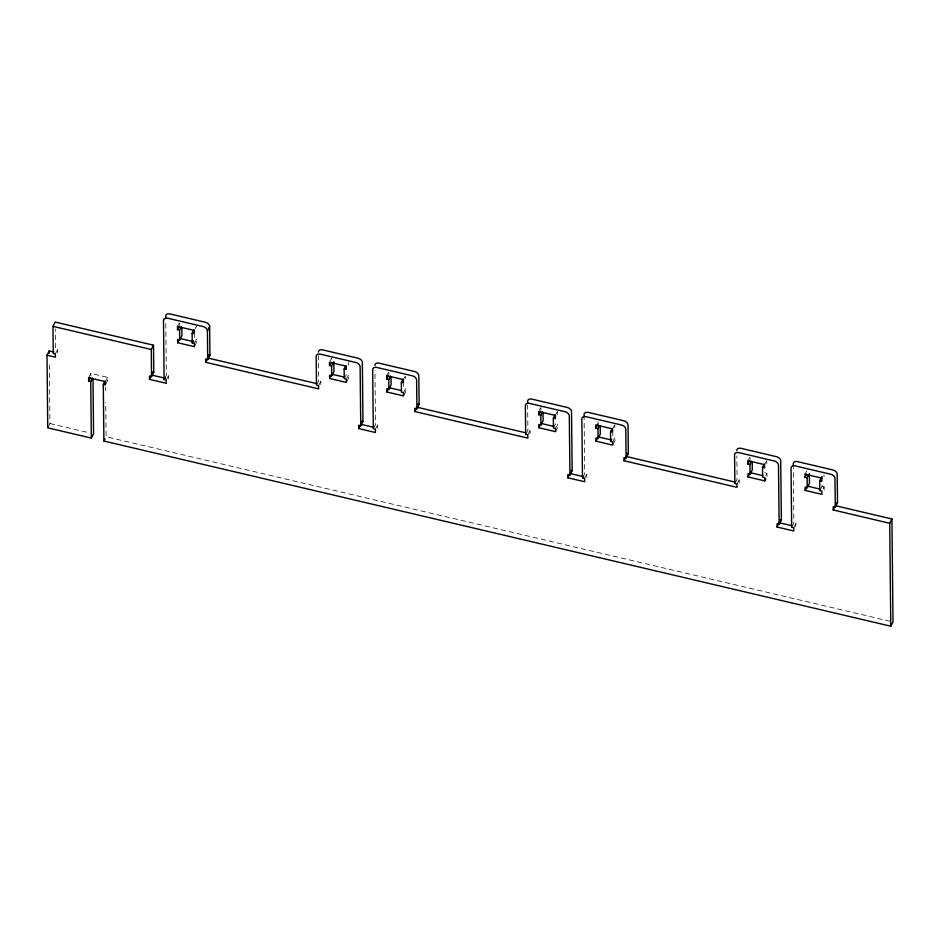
<?xml version="1.0" encoding="UTF-8"?>
<svg xmlns="http://www.w3.org/2000/svg" width="940" height="940" viewBox="0 0 940 940"><rect width="100%" height="100%" fill="white"/><g stroke="black" fill="none" stroke-linecap="round" stroke-linejoin="round"><path stroke-width="0.7" stroke-dasharray="4.7 3.53" d="M55.331 353.934L57.551 349.656L55.46 349.163L55.249 328.847M48.316 426.748L49.985 423.541L49.362 364.544M88.619 377.715L90.839 373.427L107.583 377.375L107.606 380.618L105.95 383.837M105.362 381.652L107.583 377.375M177.46 326.474L179.129 323.254M165.217 377.398L166.333 375.248L165.757 321.116M166.204 380.03L168.425 375.741L166.333 375.248M194.756 329.341L196.425 326.121L196.46 329.376M194.333 343.406L196.554 339.129L194.463 338.635L194.416 334.452M194.921 345.591L196.589 342.372L196.554 339.129M317.05 384.061L318.719 380.853L318.46 355.72M330.034 361.171L331.691 357.952L331.726 361.207M318.589 385.623L320.81 381.335L318.719 380.853M344.252 378.691L346.472 374.402L346.449 371.617M346.343 379.184L348.564 374.896L346.472 374.402M346.93 381.358L348.599 378.15L348.564 374.896M386.646 375.695L388.314 372.487M373.85 427.7L375.518 424.481L374.954 370.348M375.389 429.263L377.61 424.974L375.518 424.481M403.389 379.631L405.046 376.423M403.519 392.638L405.739 388.361L403.648 387.868L403.613 383.685M404.106 394.823L405.774 391.604L405.739 388.361M526.236 433.293L527.904 430.073L527.645 404.952M539.219 410.404L540.324 408.254M527.775 434.856L529.995 430.567L527.904 430.073M555.399 415.41L557.056 412.202M553.437 427.923L555.658 423.635L555.634 420.85M555.528 428.417L557.749 424.128L555.658 423.635M555.563 431.66L557.784 427.383L557.749 424.128M583.035 476.921L584.704 473.713L584.128 418.347M584.574 478.484L586.795 474.207L584.704 473.713M612.575 428.863L614.243 425.656M612.704 441.87L614.925 437.582L612.833 437.088L612.798 432.917M613.291 444.044L614.96 440.837L614.925 437.582M735.421 482.514L737.089 479.306L736.843 455.971M748.405 459.625L749.509 457.486M736.96 484.088L739.181 479.799L737.089 479.306M764.584 464.642L766.241 461.423M765.83 475.499L766.934 473.361L764.843 472.867L764.819 470.082M805.028 474.16L806.684 470.94M792.22 526.153L793.889 522.946L793.313 467.568M793.76 527.716L795.98 523.427L793.889 522.946M820.361 489.54L822.018 486.321L821.995 483.536M823.005 488.953L824.11 486.814L822.018 486.321M795.487 526.564L795.98 523.427M106.96 380.465L107.606 380.618M49.985 423.541L88.113 432.518M890.145 621.258L106.114 436.748L105.75 402.543M823.992 474.9L824.016 477.062M824.11 486.814L824.145 490.069M766.805 460.353L766.84 463.608M766.934 473.361L766.97 476.603M750.073 457.498L750.096 459.672M739.181 479.799L739.216 483.054M614.795 424.586L614.831 427.829M598.063 421.731L598.087 423.893M586.795 474.207L586.83 477.45M557.62 411.121L557.655 414.376M540.876 407.185L540.911 410.439M529.995 430.567L530.031 433.822M405.622 376.435L405.645 378.597M388.878 372.498L388.902 374.661M377.61 424.974L377.645 428.229M348.435 361.9L348.458 365.143M320.81 381.335L320.846 384.589M179.693 323.266L179.716 325.44M168.425 375.741L168.46 378.996M105.597 387.21L105.633 390.746M90.839 373.427L90.875 376.071M57.551 349.656L57.587 352.899"/><path stroke-width="1.41" d="M92.978 378.35L93.565 433.798L91.344 438.087L47.764 427.829L47 355.214L55.366 357.188L55.331 353.934L53.239 353.44L52.957 326.356L55.178 322.068L153.49 345.203L153.784 372.299L151.563 376.588L149.46 376.094L149.495 379.337L166.239 383.285L166.204 380.03L164.112 379.537L163.489 320.481A4.441 3.055 27.4 0 1 167.637 318.214L203.204 326.579A4.441 3.055 27.4 0 1 207.423 330.821L207.716 359.538L205.625 359.045L205.66 362.288L318.625 388.878L318.589 385.623L316.498 385.13L316.193 356.413A4.441 3.055 27.4 0 1 320.34 354.145L355.907 362.523A4.441 3.055 27.4 0 1 360.126 366.753L360.748 425.808L358.657 425.315L358.68 428.57L375.424 432.506L375.389 429.263L373.298 428.769L372.675 369.702A4.441 3.055 27.4 0 1 376.822 367.446L412.39 375.812A4.441 3.055 27.4 0 1 416.608 380.042L416.902 408.759L414.81 408.265L414.846 411.52L527.81 438.099L527.775 434.856L525.683 434.362L525.378 405.645A4.441 3.055 27.4 0 1 529.537 403.378L565.093 411.744A4.441 3.055 27.4 0 1 569.311 415.985L569.934 475.041L567.842 474.547L567.878 477.802L584.61 481.738L584.574 478.484L582.483 477.99L581.86 418.935A4.441 3.055 27.4 0 1 586.008 416.667L621.575 425.033A4.441 3.055 27.4 0 1 625.793 429.274L626.087 457.991L623.995 457.498L624.031 460.753L736.995 487.331L736.96 484.088L734.868 483.595L734.563 454.878A4.441 3.055 27.4 0 1 738.723 452.61L774.278 460.976A4.441 3.055 27.4 0 1 778.496 465.206L779.119 524.273L777.028 523.78L777.063 527.035L793.795 530.971L793.76 527.716L791.668 527.222L791.045 468.167A4.441 3.055 27.4 0 1 795.193 465.899L830.76 474.265A4.441 3.055 27.4 0 1 834.979 478.507L835.284 507.224L833.181 506.731L833.216 509.974L889.698 523.274L891.919 518.986L835.437 505.697L833.216 509.974M47 355.214L49.221 350.937L53.932 352.042M92.414 378.244L90.745 381.464L88.654 380.97L90.322 377.751M891.919 518.986L893 621.939L890.779 626.216L103.894 441.036L103.294 384.413L104.963 381.205M103.894 441.036L104.998 438.898M151.563 376.588L151.27 349.492L153.49 345.203M149.495 379.337L151.716 375.06L165.322 378.256M181.255 327.002L179.587 330.21L177.496 329.717L179.164 326.509M193.805 329.952L192.136 333.171L192.242 342.924L194.333 343.406L194.368 346.66L177.637 342.724L179.857 338.435L193.805 341.725M177.637 342.724L177.601 339.469L179.693 339.963L181.913 335.686L181.831 327.32M164.112 379.537L165.217 377.398M192.242 342.924L193.358 340.774M207.423 330.821L209.643 326.532A4.441 3.055 27.4 0 0 205.425 322.291L169.858 313.925A4.441 3.055 27.4 0 0 165.71 316.193L165.734 318.648M205.66 362.288L207.881 358.011L316.604 383.59M207.716 359.538L209.937 355.25L209.643 326.532M333.265 362.77L331.597 365.989L329.505 365.495L331.174 362.276M345.814 365.731L344.146 368.938L344.252 378.691L346.343 379.184L346.378 382.439L329.646 378.491L331.867 374.214L344.416 377.163M329.646 378.491L329.611 375.248L331.703 375.741L333.923 371.453L333.818 361.7M358.68 428.57L360.901 424.281L373.462 427.242M360.748 425.808L362.969 421.531L362.346 362.464A4.441 3.055 27.4 0 0 358.128 358.234L322.573 349.868A4.441 3.055 27.4 0 0 318.413 352.136M390.441 376.223L388.772 379.443L386.681 378.949L388.349 375.73M402.99 379.184L401.333 382.392L401.427 392.145L403.519 392.638L403.554 395.893L386.822 391.957L389.043 387.668L401.591 390.617M386.822 391.957L386.787 388.702L388.878 389.195L391.099 384.906L391.017 376.552M414.846 411.52L416.514 408.312M416.902 408.759L419.123 404.482L418.829 375.765A4.441 3.055 27.4 0 0 414.611 371.523L379.043 363.157A4.441 3.055 27.4 0 0 374.896 365.425M542.451 412.002L540.782 415.21L538.691 414.716L540.359 411.509M555 414.951L553.331 418.171L553.437 427.923L555.528 428.417L555.563 431.66L538.832 427.724L540.5 424.516M538.832 427.724L538.796 424.481L540.888 424.962L543.109 420.685L543.026 412.319M567.878 477.802L569.534 474.582M569.934 475.041L572.154 470.752L571.532 411.697A4.441 3.055 27.4 0 0 567.313 407.466L531.758 399.089A4.441 3.055 27.4 0 0 527.598 401.356L527.622 403.154M599.626 425.456L597.957 428.675L595.866 428.182L598.087 423.893M612.175 428.405L610.518 431.625L610.612 441.377L612.704 441.87L612.739 445.125L596.007 441.177L597.676 437.97M596.007 441.177L595.972 437.934L598.063 438.428L600.284 434.139L600.202 425.785M610.612 441.377L611.729 439.238M624.031 460.753L626.252 456.464L734.974 482.055M626.087 457.991L628.308 453.703L628.014 424.986A4.441 3.055 27.4 0 0 623.796 420.756L588.229 412.39A4.441 3.055 27.4 0 0 584.081 414.646L584.104 417.113M751.636 461.235L749.967 464.442L747.876 463.949L749.544 460.741M765.865 478.754L764.749 480.892L748.017 476.956L750.238 472.667L762.786 475.628M748.017 476.956L747.982 473.701L750.073 474.195L752.294 469.918L752.212 461.552M764.749 480.892L764.714 477.638L762.622 477.156L762.516 467.403L764.185 464.184M777.063 527.035L779.272 522.135M779.119 524.273L781.34 519.985L780.717 460.929A4.441 3.055 27.4 0 0 776.499 456.687L740.943 448.321A4.441 3.055 27.4 0 0 736.784 450.589M808.811 474.688L807.143 477.896L805.051 477.403L806.72 474.195M819.704 480.857L821.795 481.351L821.924 476.568L819.704 480.857L819.798 490.61L821.889 491.103L821.924 494.346L805.192 490.41L807.413 486.121L819.962 489.082M805.192 490.41L805.157 487.155L807.249 487.649L809.469 483.372L809.375 473.619M835.284 507.224L837.505 502.935L837.199 474.218A4.441 3.055 27.4 0 0 832.981 469.988L797.414 461.611A4.441 3.055 27.4 0 0 793.266 463.878L793.301 466.346M821.76 478.096L805.028 474.16L805.051 477.403M192.136 333.171L194.228 333.653L194.204 330.41L177.46 326.474L177.496 329.717M344.146 368.938L346.237 369.432L346.202 366.177L329.47 362.241L329.505 365.495M401.333 382.392L403.424 382.886L403.389 379.631L386.646 375.695L386.681 378.949M553.331 418.171L555.423 418.664L555.399 415.41L538.655 411.473L538.691 414.716M610.518 431.625L612.61 432.118L612.575 428.863L595.831 424.927L595.866 428.182M762.516 467.403L764.62 467.885L764.584 464.642L747.841 460.706L747.876 463.949M541.052 423.447L553.601 426.396M598.228 436.9L610.777 439.849M208.633 354.944L209.937 355.25M417.818 404.165L419.123 404.482M627.004 453.397L628.308 453.703M836.189 502.63L837.505 502.935M525.789 432.823L417.066 407.231L417.066 406.62M52.957 326.356L151.27 349.492M152.468 371.993L153.784 372.299M361.653 421.226L362.969 421.531M570.839 470.447L572.154 470.752M780.024 519.679L781.34 519.985M570.098 473.513L583.693 476.721M779.284 522.746L791.832 525.695M103.294 384.413L105.386 384.906L105.362 381.652L88.619 377.715L88.654 380.97M889.698 523.274L890.779 626.216M807.143 477.896L807.249 487.649M749.967 464.442L750.073 474.195M597.957 428.675L598.063 438.428M540.782 415.21L540.888 424.962M388.772 379.443L388.878 389.195M331.597 365.989L331.703 375.741M179.587 330.21L179.693 339.963M90.745 381.464L91.344 438.087M49.221 350.937L49.244 353.205"/></g></svg>
